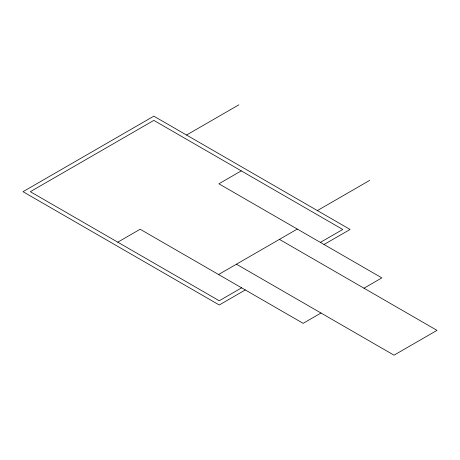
<?xml version="1.0" encoding="UTF-8"?>
<svg xmlns="http://www.w3.org/2000/svg" width="460" height="460" viewBox="0 0 460 460"><rect width="100%" height="100%" fill="white"/><g stroke="black" fill="none" stroke-linecap="round" stroke-linejoin="round"><path stroke-width="0.69" d="M186.547 135.039L238.878 104.823M117.771 242.178L140.162 229.252L303.128 323.34L320.999 313.018M241.281 170.873L218.891 183.799L381.857 277.886L363.981 288.202M317.383 210.577L369.713 180.36M218.569 274.522L297.298 229.068M241.644 287.839L219.253 300.771L30.325 191.693L153.835 120.388L342.763 229.459L320.373 242.385M245.306 289.955L219.253 304.997L23 191.693L153.835 116.156L350.089 229.459L324.035 244.501M279.427 239.384L437 330.36L394.019 355.178L236.446 264.201"/></g></svg>
